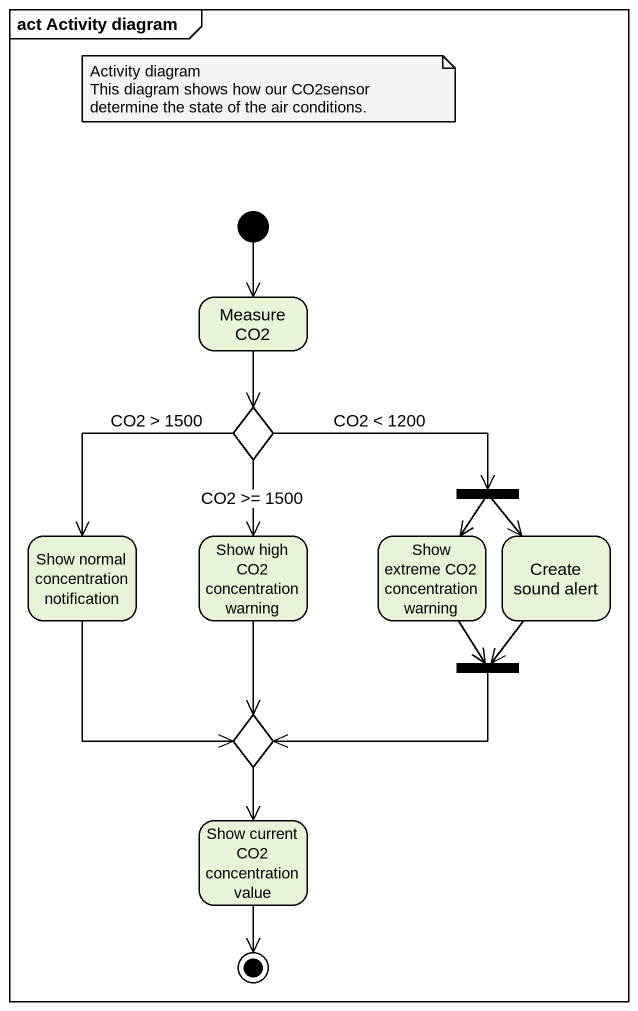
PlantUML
@startuml
mainframe act Activity diagram
hide empty description
state "Measure CO2" as Measure_CO2
state choice1 <<choice>>
state fork1 <<fork>>
state "Show normal concentration notification" as Show_normal_concentration
state "Show high CO2 concentration warning" as Show_high_CO2_concentration
state "Show extreme CO2 concentration warning" as Show_extreme_CO2
state "Create sound alert" as Create_sound_alert
state choice2 <<choice>>
state fork2 <<join>>
state "Show current CO2 concentration value" as Show_current_CO2
[*] --> Measure_CO2
Measure_CO2 --> choice1
choice1 -right-> fork1 : CO2 < 1200
choice1 --> Show_normal_concentration : CO2 > 1500
choice1 --> Show_high_CO2_concentration : CO2 >= 1500
fork1 --> Show_extreme_CO2
fork1 --> Create_sound_alert
Show_normal_concentration --> choice2
Show_high_CO2_concentration --> choice2
Show_extreme_CO2 --> fork2
Create_sound_alert --> fork2
choice2 --> Show_current_CO2
fork2 -left-> choice2
Show_current_CO2 --> [*]
note as N1
  Activity diagram
  This diagram shows how our CO2sensor determine the state of the air conditions.
end note
@enduml
